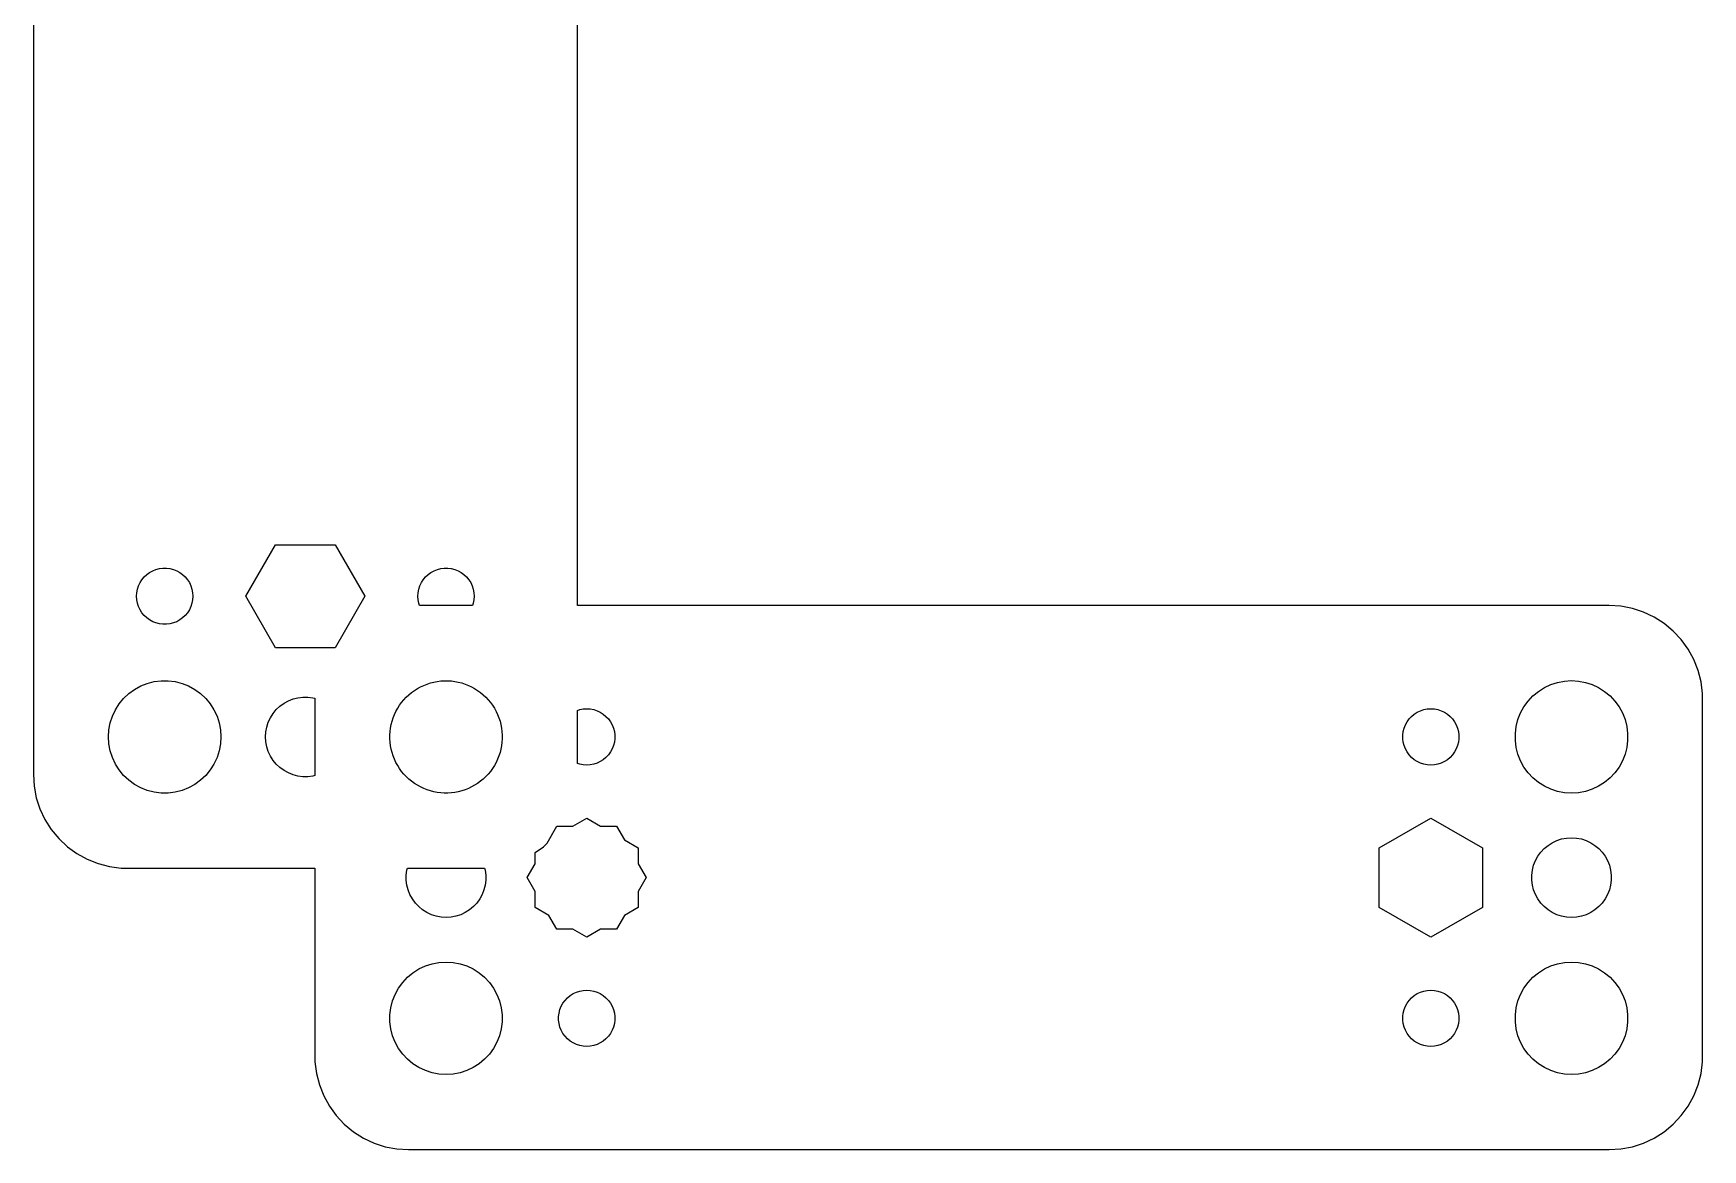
# Model space of a CAD drawing. Header units: metres. Extents: x -14 to 164, y 154 to 342.
# Drawn here: x -14.5 to 74.5, y 153.5 to 213 of the extents above; entities that cross this region are included whole.
import ezdxf

# ---------------------------------------------------------------- set-up
doc = ezdxf.new("R2010")
doc.units = ezdxf.units.M

msp = doc.modelspace()

# ---------------------------------------------------------------- linework, layer by layer
for p, q in [((-14.5, 237.5), (-14.5, 173.5)), ((14.5, 182.5), (14.5, 237.5)), ((-3.17349, 183), (-1.58675, 185.748)), ((-1.58675, 185.748), (1.58675, 185.748)), ((1.58675, 185.748), (3.17349, 183)), ((-8.45613, 184.156), (-8.30373, 184.266)), ((-8.30373, 184.266), (-8.13866, 184.357)), ((-8.13866, 184.357), (-7.96352, 184.427)), ((-7.96352, 184.427), (-7.78107, 184.473)), ((-7.78107, 184.473), (-7.59418, 184.497)), ((-7.59418, 184.497), (-7.40581, 184.497)), ((-7.40581, 184.497), (-7.21892, 184.473)), ((-7.21892, 184.473), (-7.03647, 184.427)), ((-7.03647, 184.427), (-6.86133, 184.357)), ((-6.86133, 184.357), (-6.69626, 184.266)), ((-6.69626, 184.266), (-6.54385, 184.156)), ((6.54385, 184.156), (6.69626, 184.266)), ((6.69626, 184.266), (6.86133, 184.357)), ((6.86133, 184.357), (7.03647, 184.427)), ((7.03647, 184.427), (7.21892, 184.473)), ((7.21892, 184.473), (7.40581, 184.497)), ((7.40581, 184.497), (7.59418, 184.497)), ((7.59418, 184.497), (7.78107, 184.473)), ((7.78107, 184.473), (7.96352, 184.427)), ((7.96352, 184.427), (8.13866, 184.357)), ((8.13866, 184.357), (8.30373, 184.266)), ((8.30373, 184.266), (8.45613, 184.156)), ((-8.98816, 183.188), (-8.95287, 183.373)), ((-8.95287, 183.373), (-8.89465, 183.552)), ((-8.89465, 183.552), (-8.81445, 183.723)), ((-8.81445, 183.723), (-8.71352, 183.882)), ((-8.71352, 183.882), (-8.59344, 184.027)), ((-8.59344, 184.027), (-8.45613, 184.156)), ((-6.54385, 184.156), (-6.40654, 184.027)), ((-6.40654, 184.027), (-6.28647, 183.882)), ((-6.28647, 183.882), (-6.18553, 183.723)), ((-6.18553, 183.723), (-6.10533, 183.552)), ((-6.10533, 183.552), (-6.04712, 183.373)), ((-6.04712, 183.373), (-6.01183, 183.188)), ((6.01183, 183.188), (6.04712, 183.373)), ((6.04712, 183.373), (6.10533, 183.552)), ((6.10533, 183.552), (6.18553, 183.723)), ((6.18553, 183.723), (6.28647, 183.882)), ((6.28647, 183.882), (6.40654, 184.027)), ((6.40654, 184.027), (6.54385, 184.156)), ((8.45613, 184.156), (8.59344, 184.027)), ((8.59344, 184.027), (8.71352, 183.882)), ((8.71352, 183.882), (8.81445, 183.723)), ((8.81445, 183.723), (8.89465, 183.552)), ((8.89465, 183.552), (8.95287, 183.373)), ((8.95287, 183.373), (8.98816, 183.188)), ((-9, 183), (-8.98816, 183.188)), ((-8.98816, 182.812), (-9, 183)), ((-8.95287, 182.627), (-8.98816, 182.812)), ((-8.89465, 182.448), (-8.95287, 182.627)), ((-8.81445, 182.277), (-8.89465, 182.448)), ((-6.10533, 182.448), (-6.18553, 182.277)), ((-6.04712, 182.627), (-6.10533, 182.448)), ((-6.01183, 182.812), (-6.04712, 182.627)), ((-6.01183, 183.188), (-6, 183)), ((-6, 183), (-6.01183, 182.812)), ((-1.58675, 180.252), (-3.17349, 183)), ((3.17349, 183), (1.58675, 180.252)), ((6, 183), (6.01183, 183.188)), ((6.01183, 182.812), (6, 183)), ((6.04712, 182.627), (6.01183, 182.812)), ((6.08838, 182.5), (6.04712, 182.627)), ((8.91161, 182.5), (6.08838, 182.5)), ((8.95287, 182.627), (8.91161, 182.5)), ((8.98816, 182.812), (8.95287, 182.627)), ((8.98816, 183.188), (9, 183)), ((9, 183), (8.98816, 182.812)), ((69.5, 182.5), (14.5, 182.5)), ((70.1267, 182.461), (69.5, 182.5)), ((70.7434, 182.343), (70.1267, 182.461)), ((-8.71352, 182.118), (-8.81445, 182.277)), ((-8.59344, 181.973), (-8.71352, 182.118)), ((-8.45613, 181.844), (-8.59344, 181.973)), ((-8.30373, 181.734), (-8.45613, 181.844)), ((-8.13866, 181.643), (-8.30373, 181.734)), ((-7.96352, 181.573), (-8.13866, 181.643)), ((-7.78107, 181.527), (-7.96352, 181.573)), ((-7.03647, 181.573), (-7.21892, 181.527)), ((-6.86133, 181.643), (-7.03647, 181.573)), ((-6.69626, 181.734), (-6.86133, 181.643)), ((-6.54385, 181.844), (-6.69626, 181.734)), ((-6.40654, 181.973), (-6.54385, 181.844)), ((-6.28647, 182.118), (-6.40654, 181.973)), ((-6.18553, 182.277), (-6.28647, 182.118)), ((71.3406, 182.149), (70.7434, 182.343)), ((71.9088, 181.882), (71.3406, 182.149)), ((72.4389, 181.545), (71.9088, 181.882)), ((72.9227, 181.145), (72.4389, 181.545)), ((-7.59418, 181.503), (-7.78107, 181.527)), ((-7.40581, 181.503), (-7.59418, 181.503)), ((-7.21892, 181.527), (-7.40581, 181.503)), ((73.3526, 180.687), (72.9227, 181.145)), ((73.7216, 180.179), (73.3526, 180.687)), ((1.58675, 180.252), (-1.58675, 180.252)), ((74.0241, 179.629), (73.7216, 180.179)), ((74.2553, 179.045), (74.0241, 179.629)), ((74.4114, 178.437), (74.2553, 179.045)), ((-9.41226, 177.812), (-9.10747, 178.033)), ((-9.10747, 178.033), (-8.77733, 178.214)), ((-8.77733, 178.214), (-8.42705, 178.353)), ((-8.42705, 178.353), (-8.06213, 178.447)), ((-8.06213, 178.447), (-7.68837, 178.494)), ((-7.68837, 178.494), (-7.31161, 178.494)), ((-7.31161, 178.494), (-6.93785, 178.447)), ((-6.93785, 178.447), (-6.57294, 178.353)), ((-6.57294, 178.353), (-6.22266, 178.214)), ((-6.22266, 178.214), (-5.89252, 178.033)), ((-5.89252, 178.033), (-5.58772, 177.812)), ((5.81622, 177.978), (5.97514, 178.078)), ((5.97514, 178.078), (6.14003, 178.169)), ((6.14003, 178.169), (6.31033, 178.249)), ((6.31033, 178.249), (6.48526, 178.318)), ((6.48526, 178.318), (6.66428, 178.377)), ((6.66428, 178.377), (6.84651, 178.423)), ((6.84651, 178.423), (7.0314, 178.459)), ((7.0314, 178.459), (7.21806, 178.482)), ((7.21806, 178.482), (7.40591, 178.494)), ((7.40591, 178.494), (7.59407, 178.494)), ((7.59407, 178.494), (7.78192, 178.482)), ((7.78192, 178.482), (7.96858, 178.459)), ((7.96858, 178.459), (8.15346, 178.423)), ((8.15346, 178.423), (8.33571, 178.377)), ((8.33571, 178.377), (8.51472, 178.318)), ((8.51472, 178.318), (8.68967, 178.249)), ((8.68967, 178.249), (8.85995, 178.169)), ((8.85995, 178.169), (9.02486, 178.078)), ((9.02486, 178.078), (9.18375, 177.978)), ((65.7366, 177.927), (66.0547, 178.129)), ((66.0547, 178.129), (66.3956, 178.289)), ((66.3956, 178.289), (66.7539, 178.406)), ((66.7539, 178.406), (67.124, 178.476)), ((67.124, 178.476), (67.5, 178.5)), ((67.5, 178.5), (67.876, 178.476)), ((67.876, 178.476), (68.2461, 178.406)), ((68.2461, 178.406), (68.6044, 178.289)), ((68.6044, 178.289), (68.9453, 178.129)), ((68.9453, 178.129), (69.2634, 177.927)), ((74.4901, 177.814), (74.4114, 178.437)), ((-10.1289, 176.945), (-9.92705, 177.263)), ((-9.92705, 177.263), (-9.6869, 177.554)), ((-9.6869, 177.554), (-9.41226, 177.812)), ((-5.58772, 177.812), (-5.31308, 177.554)), ((-5.31308, 177.554), (-5.07294, 177.263)), ((-5.07294, 177.263), (-4.87108, 176.945)), ((-1.54906, 176.955), (-1.35452, 177.137)), ((-1.35452, 177.137), (-1.13863, 177.294)), ((-1.13863, 177.294), (-0.90477, 177.423)), ((-0.90477, 177.423), (-0.65665, 177.521)), ((-0.65665, 177.521), (-0.39818, 177.587)), ((-0.39818, 177.587), (-0.13342, 177.621)), ((-0.13342, 177.621), (0.13342, 177.621)), ((0.13342, 177.621), (0.39818, 177.587)), ((0.39818, 177.587), (0.50986, 177.559)), ((0.50986, 177.559), (0.50986, 173.441)), ((4.9216, 177.025), (5.02242, 177.184)), ((5.02242, 177.184), (5.13304, 177.336)), ((5.13304, 177.336), (5.25298, 177.481)), ((5.25298, 177.481), (5.38182, 177.618)), ((5.38182, 177.618), (5.51898, 177.747)), ((5.51898, 177.747), (5.66402, 177.867)), ((5.66402, 177.867), (5.81622, 177.978)), ((9.18375, 177.978), (9.33598, 177.867)), ((9.33598, 177.867), (9.48099, 177.747)), ((9.48099, 177.747), (9.61818, 177.618)), ((9.61818, 177.618), (9.74699, 177.481)), ((9.74699, 177.481), (9.86696, 177.336)), ((9.86696, 177.336), (9.97755, 177.184)), ((9.97755, 177.184), (10.0784, 177.025)), ((64.7855, 176.777), (64.967, 177.107)), ((64.967, 177.107), (65.1885, 177.412)), ((65.1885, 177.412), (65.4464, 177.687)), ((65.4464, 177.687), (65.7366, 177.927)), ((69.2634, 177.927), (69.5536, 177.687)), ((69.5536, 177.687), (69.8115, 177.412)), ((69.8115, 177.412), (70.033, 177.107)), ((70.033, 177.107), (70.2145, 176.777)), ((74.4901, 158.186), (74.4901, 177.814)), ((-10.4763, 175.876), (-10.4057, 176.246)), ((-10.4057, 176.246), (-10.2893, 176.604)), ((-10.2893, 176.604), (-10.1289, 176.945)), ((-4.87108, 176.945), (-4.71066, 176.604)), ((-4.71066, 176.604), (-4.59424, 176.246)), ((-4.59424, 176.246), (-4.52365, 175.876)), ((-2.05823, 176.028), (-1.97577, 176.282)), ((-1.97577, 176.282), (-1.86214, 176.524)), ((-1.86214, 176.524), (-1.71915, 176.749)), ((-1.71915, 176.749), (-1.54906, 176.955)), ((4.57657, 176.153), (4.62338, 176.336)), ((4.62338, 176.336), (4.68152, 176.515)), ((4.68152, 176.515), (4.75081, 176.69)), ((4.75081, 176.69), (4.83092, 176.86)), ((4.83092, 176.86), (4.9216, 177.025)), ((10.0784, 177.025), (10.1691, 176.86)), ((10.1691, 176.86), (10.2492, 176.69)), ((10.2492, 176.69), (10.3185, 176.515)), ((10.3185, 176.515), (10.3766, 176.336)), ((10.3766, 176.336), (10.4234, 176.153)), ((14.5, 176.912), (14.627, 176.953)), ((14.5, 174.088), (14.5, 176.912)), ((14.627, 176.953), (14.812, 176.988)), ((14.812, 176.988), (15, 177)), ((15, 177), (15.188, 176.988)), ((15.188, 176.988), (15.373, 176.953)), ((15.373, 176.953), (15.5522, 176.895)), ((15.5522, 176.895), (15.7226, 176.814)), ((15.7226, 176.814), (15.8817, 176.714)), ((15.8817, 176.714), (16.0268, 176.593)), ((16.0268, 176.593), (16.1558, 176.456)), ((16.1558, 176.456), (16.2665, 176.304)), ((16.2665, 176.304), (16.3572, 176.139)), ((58.6428, 176.139), (58.7335, 176.304)), ((58.7335, 176.304), (58.8442, 176.456)), ((58.8442, 176.456), (58.9732, 176.593)), ((58.9732, 176.593), (59.1183, 176.714)), ((59.1183, 176.714), (59.2774, 176.814)), ((59.2774, 176.814), (59.4478, 176.895)), ((59.4478, 176.895), (59.627, 176.953)), ((59.627, 176.953), (59.812, 176.988)), ((59.812, 176.988), (60, 177)), ((60, 177), (60.188, 176.988)), ((60.188, 176.988), (60.373, 176.953)), ((60.373, 176.953), (60.5522, 176.895)), ((60.5522, 176.895), (60.7226, 176.814)), ((60.7226, 176.814), (60.8817, 176.714)), ((60.8817, 176.714), (61.0268, 176.593)), ((61.0268, 176.593), (61.1558, 176.456)), ((61.1558, 176.456), (61.2665, 176.304)), ((61.2665, 176.304), (61.3572, 176.139)), ((64.5531, 176.062), (64.6468, 176.427)), ((64.6468, 176.427), (64.7855, 176.777)), ((70.2145, 176.777), (70.3532, 176.427)), ((70.3532, 176.427), (70.4469, 176.062)), ((-10.5, 175.5), (-10.4763, 175.876)), ((-10.4763, 175.124), (-10.5, 175.5)), ((-4.52365, 175.876), (-4.5, 175.5)), ((-4.5, 175.5), (-4.52365, 175.124)), ((-2.125, 175.5), (-2.10823, 175.766)), ((-2.10823, 175.234), (-2.125, 175.5)), ((-2.10823, 175.766), (-2.05823, 176.028)), ((4.50592, 175.594), (4.51773, 175.782)), ((4.50592, 175.406), (4.50592, 175.594)), ((4.51773, 175.218), (4.50592, 175.406)), ((4.51773, 175.782), (4.54132, 175.969)), ((4.54132, 175.969), (4.57657, 176.153)), ((10.4234, 176.153), (10.4587, 175.969)), ((10.4587, 175.969), (10.4823, 175.782)), ((10.4823, 175.782), (10.4941, 175.594)), ((10.4941, 175.406), (10.4823, 175.218)), ((10.4941, 175.594), (10.4941, 175.406)), ((16.3572, 176.139), (16.4266, 175.964)), ((16.4266, 175.964), (16.4734, 175.781)), ((16.4734, 175.781), (16.497, 175.594)), ((16.497, 175.406), (16.4734, 175.219)), ((16.497, 175.594), (16.497, 175.406)), ((58.503, 175.594), (58.5266, 175.781)), ((58.503, 175.406), (58.503, 175.594)), ((58.5266, 175.219), (58.503, 175.406)), ((58.5266, 175.781), (58.5734, 175.964)), ((58.5734, 175.964), (58.6428, 176.139)), ((61.3572, 176.139), (61.4266, 175.964)), ((61.4266, 175.964), (61.4734, 175.781)), ((61.4734, 175.781), (61.497, 175.594)), ((61.497, 175.406), (61.4734, 175.219)), ((61.497, 175.594), (61.497, 175.406)), ((64.5059, 175.688), (64.5531, 176.062)), ((64.5059, 175.312), (64.5059, 175.688)), ((64.5531, 174.938), (64.5059, 175.312)), ((70.4469, 176.062), (70.4941, 175.688)), ((70.4941, 175.312), (70.4469, 174.938)), ((70.4941, 175.688), (70.4941, 175.312)), ((-10.4057, 174.754), (-10.4763, 175.124)), ((-10.2893, 174.396), (-10.4057, 174.754)), ((-4.59424, 174.754), (-4.71066, 174.396)), ((-4.52365, 175.124), (-4.59424, 174.754)), ((-2.05823, 174.972), (-2.10823, 175.234)), ((-1.97577, 174.718), (-2.05823, 174.972)), ((-1.86214, 174.476), (-1.97577, 174.718)), ((-1.71915, 174.251), (-1.86214, 174.476)), ((4.54132, 175.031), (4.51773, 175.218)), ((4.57657, 174.847), (4.54132, 175.031)), ((4.62338, 174.664), (4.57657, 174.847)), ((4.68153, 174.485), (4.62338, 174.664)), ((4.75081, 174.31), (4.68153, 174.485)), ((10.3185, 174.485), (10.2492, 174.31)), ((10.3766, 174.664), (10.3185, 174.485)), ((10.4234, 174.847), (10.3766, 174.664)), ((10.4587, 175.031), (10.4234, 174.847)), ((10.4823, 175.218), (10.4587, 175.031)), ((16.1558, 174.544), (16.0268, 174.407)), ((16.2665, 174.696), (16.1558, 174.544)), ((16.3572, 174.861), (16.2665, 174.696)), ((16.4266, 175.036), (16.3572, 174.861)), ((16.4734, 175.219), (16.4266, 175.036)), ((58.5734, 175.036), (58.5266, 175.219)), ((58.6428, 174.861), (58.5734, 175.036)), ((58.7335, 174.696), (58.6428, 174.861)), ((58.8442, 174.544), (58.7335, 174.696)), ((58.9732, 174.407), (58.8442, 174.544)), ((61.1558, 174.544), (61.0268, 174.407)), ((61.2665, 174.696), (61.1558, 174.544)), ((61.3572, 174.861), (61.2665, 174.696)), ((61.4266, 175.036), (61.3572, 174.861)), ((61.4734, 175.219), (61.4266, 175.036)), ((64.6468, 174.573), (64.5531, 174.938)), ((64.7855, 174.223), (64.6468, 174.573)), ((70.3532, 174.573), (70.2145, 174.223)), ((70.4469, 174.938), (70.3532, 174.573)), ((-10.1289, 174.055), (-10.2893, 174.396)), ((-9.92705, 173.737), (-10.1289, 174.055)), ((-9.6869, 173.446), (-9.92705, 173.737)), ((-5.07294, 173.737), (-5.31308, 173.446)), ((-4.87108, 174.055), (-5.07294, 173.737)), ((-4.71066, 174.396), (-4.87108, 174.055)), ((-1.54906, 174.045), (-1.71915, 174.251)), ((-1.35452, 173.863), (-1.54906, 174.045)), ((-1.13863, 173.706), (-1.35452, 173.863)), ((-0.90477, 173.577), (-1.13863, 173.706)), ((-0.65665, 173.479), (-0.90477, 173.577)), ((4.83092, 174.14), (4.75081, 174.31)), ((4.9216, 173.975), (4.83092, 174.14)), ((5.02242, 173.816), (4.9216, 173.975)), ((5.13304, 173.664), (5.02242, 173.816)), ((5.25299, 173.519), (5.13304, 173.664)), ((9.86696, 173.664), (9.74698, 173.519)), ((9.97755, 173.816), (9.86696, 173.664)), ((10.0784, 173.975), (9.97755, 173.816)), ((10.1691, 174.14), (10.0784, 173.975)), ((10.2492, 174.31), (10.1691, 174.14)), ((14.627, 174.047), (14.5, 174.088)), ((14.812, 174.012), (14.627, 174.047)), ((15, 174), (14.812, 174.012)), ((15.188, 174.012), (15, 174)), ((15.373, 174.047), (15.188, 174.012)), ((15.5522, 174.105), (15.373, 174.047)), ((15.7226, 174.186), (15.5522, 174.105)), ((15.8817, 174.286), (15.7226, 174.186)), ((16.0268, 174.407), (15.8817, 174.286)), ((59.1183, 174.286), (58.9732, 174.407)), ((59.2774, 174.186), (59.1183, 174.286)), ((59.4478, 174.105), (59.2774, 174.186)), ((59.627, 174.047), (59.4478, 174.105)), ((59.812, 174.012), (59.627, 174.047)), ((60, 174), (59.812, 174.012)), ((60.188, 174.012), (60, 174)), ((60.373, 174.047), (60.188, 174.012)), ((60.5522, 174.105), (60.373, 174.047)), ((60.7226, 174.186), (60.5522, 174.105)), ((60.8817, 174.286), (60.7226, 174.186)), ((61.0268, 174.407), (60.8817, 174.286)), ((64.967, 173.893), (64.7855, 174.223)), ((65.1885, 173.588), (64.967, 173.893)), ((65.4464, 173.313), (65.1885, 173.588)), ((69.8115, 173.588), (69.5536, 173.313)), ((70.033, 173.893), (69.8115, 173.588)), ((70.2145, 174.223), (70.033, 173.893)), ((-14.5, 173.5), (-14.4606, 172.873)), ((-14.4606, 172.873), (-14.3429, 172.257)), ((-9.41226, 173.188), (-9.6869, 173.446)), ((-9.10747, 172.967), (-9.41226, 173.188)), ((-8.77733, 172.786), (-9.10747, 172.967)), ((-8.42705, 172.647), (-8.77733, 172.786)), ((-8.06213, 172.553), (-8.42705, 172.647)), ((-6.57294, 172.647), (-6.93785, 172.553)), ((-6.22266, 172.786), (-6.57294, 172.647)), ((-5.89252, 172.967), (-6.22266, 172.786)), ((-5.58772, 173.188), (-5.89252, 172.967)), ((-5.31308, 173.446), (-5.58772, 173.188)), ((-0.39818, 173.413), (-0.65665, 173.479)), ((-0.13342, 173.379), (-0.39818, 173.413)), ((0.13342, 173.379), (-0.13342, 173.379)), ((0.39818, 173.413), (0.13342, 173.379)), ((0.50986, 173.441), (0.39818, 173.413)), ((5.38181, 173.382), (5.25299, 173.519)), ((5.519, 173.253), (5.38181, 173.382)), ((5.66399, 173.133), (5.519, 173.253)), ((5.81624, 173.022), (5.66399, 173.133)), ((5.97511, 172.922), (5.81624, 173.022)), ((6.14005, 172.831), (5.97511, 172.922)), ((6.3103, 172.751), (6.14005, 172.831)), ((6.48529, 172.682), (6.3103, 172.751)), ((6.66425, 172.623), (6.48529, 172.682)), ((8.51469, 172.682), (8.33574, 172.623)), ((8.68968, 172.751), (8.51469, 172.682)), ((8.85992, 172.831), (8.68968, 172.751)), ((9.02489, 172.922), (8.85992, 172.831)), ((9.18373, 173.022), (9.02489, 172.922)), ((9.33601, 173.133), (9.18373, 173.022)), ((9.48097, 173.253), (9.33601, 173.133)), ((9.61819, 173.382), (9.48097, 173.253)), ((9.74698, 173.519), (9.61819, 173.382)), ((65.7366, 173.073), (65.4464, 173.313)), ((66.0547, 172.871), (65.7366, 173.073)), ((66.3956, 172.711), (66.0547, 172.871)), ((66.7539, 172.594), (66.3956, 172.711)), ((68.6044, 172.711), (68.2461, 172.594)), ((68.9453, 172.871), (68.6044, 172.711)), ((69.2634, 173.073), (68.9453, 172.871)), ((69.5536, 173.313), (69.2634, 173.073)), ((-14.3429, 172.257), (-14.1489, 171.659)), ((-7.68837, 172.506), (-8.06213, 172.553)), ((-7.31161, 172.506), (-7.68837, 172.506)), ((-6.93785, 172.553), (-7.31161, 172.506)), ((6.84654, 172.577), (6.66425, 172.623)), ((7.03137, 172.541), (6.84654, 172.577)), ((7.21809, 172.518), (7.03137, 172.541)), ((7.40588, 172.506), (7.21809, 172.518)), ((7.5941, 172.506), (7.40588, 172.506)), ((7.78189, 172.518), (7.5941, 172.506)), ((7.96861, 172.541), (7.78189, 172.518)), ((8.15344, 172.577), (7.96861, 172.541)), ((8.33574, 172.623), (8.15344, 172.577)), ((67.124, 172.524), (66.7539, 172.594)), ((67.5, 172.5), (67.124, 172.524)), ((67.876, 172.524), (67.5, 172.5)), ((68.2461, 172.594), (67.876, 172.524)), ((-14.1489, 171.659), (-13.8815, 171.091)), ((-13.8815, 171.091), (-13.5451, 170.561)), ((14.2636, 170.748), (15, 171.173)), ((15, 171.173), (15.7364, 170.748)), ((57.2517, 169.587), (60, 171.173)), ((60, 171.173), (62.7483, 169.587)), ((-13.5451, 170.561), (-13.1448, 170.077)), ((-13.1448, 170.077), (-12.6871, 169.647)), ((12.8849, 169.833), (13.4133, 170.748)), ((13.4133, 170.748), (14.2636, 170.748)), ((15.7364, 170.748), (16.5867, 170.748)), ((16.5867, 170.748), (17.0119, 170.012)), ((17.0119, 170.012), (17.7483, 169.587)), ((66.4763, 169.862), (66.7177, 169.976)), ((66.7177, 169.976), (66.9715, 170.058)), ((66.9715, 170.058), (67.2337, 170.108)), ((67.2337, 170.108), (67.5, 170.125)), ((67.5, 170.125), (67.7663, 170.108)), ((67.7663, 170.108), (68.0285, 170.058)), ((68.0285, 170.058), (68.2823, 169.976)), ((68.2823, 169.976), (68.5237, 169.862)), ((-12.6871, 169.647), (-12.1791, 169.278)), ((-12.1791, 169.278), (-11.6289, 168.976)), ((12.2517, 169.331), (12.6871, 169.647)), ((12.2517, 168.736), (12.2517, 169.331)), ((12.6871, 169.647), (12.8849, 169.833)), ((17.7483, 169.587), (17.7483, 168.736)), ((57.2517, 166.413), (57.2517, 169.587)), ((62.7483, 169.587), (62.7483, 166.413)), ((65.5772, 168.905), (65.7058, 169.139)), ((65.7058, 169.139), (65.8627, 169.355)), ((65.8627, 169.355), (66.0453, 169.549)), ((66.0453, 169.549), (66.2509, 169.719)), ((66.2509, 169.719), (66.4763, 169.862)), ((68.5237, 169.862), (68.749, 169.719)), ((68.749, 169.719), (68.9547, 169.549)), ((68.9547, 169.549), (69.1373, 169.355)), ((69.1373, 169.355), (69.2942, 169.139)), ((69.2942, 169.139), (69.4228, 168.905)), ((-11.6289, 168.976), (-11.0451, 168.745)), ((-11.0451, 168.745), (-10.4369, 168.589)), ((-10.4369, 168.589), (-9.81395, 168.51)), ((-9.81395, 168.51), (0.50986, 168.51)), ((0.50986, 168.51), (0.50986, 158.186)), ((5.37918, 168.133), (5.41263, 168.398)), ((5.41263, 168.398), (5.44131, 168.51)), ((5.44131, 168.51), (9.55869, 168.51)), ((9.55869, 168.51), (9.58736, 168.398)), ((9.58736, 168.398), (9.6208, 168.133)), ((11.8265, 168), (12.2517, 168.736)), ((17.7483, 168.736), (18.1735, 168)), ((65.3792, 168.133), (65.4126, 168.398)), ((65.4126, 168.398), (65.479, 168.657)), ((65.479, 168.657), (65.5772, 168.905)), ((69.4228, 168.905), (69.521, 168.657)), ((69.521, 168.657), (69.5874, 168.398)), ((69.5874, 168.398), (69.6208, 168.133)), ((5.37918, 167.867), (5.37918, 168.133)), ((5.41263, 167.602), (5.37918, 167.867)), ((5.479, 167.343), (5.41263, 167.602)), ((5.57724, 167.095), (5.479, 167.343)), ((9.52098, 167.343), (9.42274, 167.095)), ((9.58736, 167.602), (9.52098, 167.343)), ((9.6208, 167.867), (9.58736, 167.602)), ((9.6208, 168.133), (9.6208, 167.867)), ((12.2517, 167.264), (11.8265, 168)), ((18.1735, 168), (17.7483, 167.264)), ((65.3792, 167.867), (65.3792, 168.133)), ((65.4126, 167.602), (65.3792, 167.867)), ((65.479, 167.343), (65.4126, 167.602)), ((65.5772, 167.095), (65.479, 167.343)), ((69.521, 167.343), (69.4228, 167.095)), ((69.5874, 167.602), (69.521, 167.343)), ((69.6208, 167.867), (69.5874, 167.602)), ((69.6208, 168.133), (69.6208, 167.867)), ((5.7058, 166.861), (5.57724, 167.095)), ((5.86266, 166.645), (5.7058, 166.861)), ((6.04533, 166.451), (5.86266, 166.645)), ((6.25095, 166.281), (6.04533, 166.451)), ((8.95465, 166.451), (8.74904, 166.281)), ((9.13733, 166.645), (8.95465, 166.451)), ((9.29419, 166.861), (9.13733, 166.645)), ((9.42274, 167.095), (9.29419, 166.861)), ((12.2517, 166.413), (12.2517, 167.264)), ((12.9881, 165.988), (12.2517, 166.413)), ((17.7483, 166.413), (17.0119, 165.988)), ((17.7483, 167.264), (17.7483, 166.413)), ((60, 164.827), (57.2517, 166.413)), ((62.7483, 166.413), (60, 164.827)), ((65.7058, 166.861), (65.5772, 167.095)), ((65.8627, 166.645), (65.7058, 166.861)), ((66.0453, 166.451), (65.8627, 166.645)), ((66.2509, 166.281), (66.0453, 166.451)), ((68.9547, 166.451), (68.749, 166.281)), ((69.1373, 166.645), (68.9547, 166.451)), ((69.2942, 166.861), (69.1373, 166.645)), ((69.4228, 167.095), (69.2942, 166.861)), ((6.47627, 166.138), (6.25095, 166.281)), ((6.71773, 166.024), (6.47627, 166.138)), ((6.97153, 165.942), (6.71773, 166.024)), ((7.23366, 165.892), (6.97153, 165.942)), ((7.5, 165.875), (7.23366, 165.892)), ((7.76633, 165.892), (7.5, 165.875)), ((8.02846, 165.942), (7.76633, 165.892)), ((8.28226, 166.024), (8.02846, 165.942)), ((8.52371, 166.138), (8.28226, 166.024)), ((8.74904, 166.281), (8.52371, 166.138)), ((13.4133, 165.252), (12.9881, 165.988)), ((17.0119, 165.988), (16.5867, 165.252)), ((66.4763, 166.138), (66.2509, 166.281)), ((66.7177, 166.024), (66.4763, 166.138)), ((66.9715, 165.942), (66.7177, 166.024)), ((67.2337, 165.892), (66.9715, 165.942)), ((67.5, 165.875), (67.2337, 165.892)), ((67.7663, 165.892), (67.5, 165.875)), ((68.0285, 165.942), (67.7663, 165.892)), ((68.2823, 166.024), (68.0285, 165.942)), ((68.5237, 166.138), (68.2823, 166.024)), ((68.749, 166.281), (68.5237, 166.138)), ((14.2636, 165.252), (13.4133, 165.252)), ((15, 164.827), (14.2636, 165.252)), ((15.7364, 165.252), (15, 164.827)), ((16.5867, 165.252), (15.7364, 165.252)), ((5.44635, 162.687), (5.73663, 162.927)), ((5.73663, 162.927), (6.05473, 163.129)), ((6.05473, 163.129), (6.39561, 163.289)), ((6.39561, 163.289), (6.75392, 163.406)), ((6.75392, 163.406), (7.12399, 163.476)), ((7.12399, 163.476), (7.5, 163.5)), ((7.5, 163.5), (7.87599, 163.476)), ((7.87599, 163.476), (8.24606, 163.406)), ((8.24606, 163.406), (8.60437, 163.289)), ((8.60437, 163.289), (8.94525, 163.129)), ((8.94525, 163.129), (9.26335, 162.927)), ((9.26335, 162.927), (9.55363, 162.687)), ((65.4464, 162.687), (65.7366, 162.927)), ((65.7366, 162.927), (66.0547, 163.129)), ((66.0547, 163.129), (66.3956, 163.289)), ((66.3956, 163.289), (66.7539, 163.406)), ((66.7539, 163.406), (67.124, 163.476)), ((67.124, 163.476), (67.5, 163.5)), ((67.5, 163.5), (67.876, 163.476)), ((67.876, 163.476), (68.2461, 163.406)), ((68.2461, 163.406), (68.6044, 163.289)), ((68.6044, 163.289), (68.9453, 163.129)), ((68.9453, 163.129), (69.2634, 162.927)), ((69.2634, 162.927), (69.5536, 162.687)), ((4.78551, 161.777), (4.96701, 162.107)), ((4.96701, 162.107), (5.18845, 162.412)), ((5.18845, 162.412), (5.44635, 162.687)), ((9.55363, 162.687), (9.81154, 162.412)), ((9.81154, 162.412), (10.033, 162.107)), ((10.033, 162.107), (10.2145, 161.777)), ((14.627, 161.953), (14.812, 161.988)), ((14.812, 161.988), (15, 162)), ((15, 162), (15.188, 161.988)), ((15.188, 161.988), (15.373, 161.953)), ((59.627, 161.953), (59.812, 161.988)), ((59.812, 161.988), (60, 162)), ((60, 162), (60.188, 161.988)), ((60.188, 161.988), (60.373, 161.953)), ((64.7855, 161.777), (64.967, 162.107)), ((64.967, 162.107), (65.1885, 162.412)), ((65.1885, 162.412), (65.4464, 162.687)), ((69.5536, 162.687), (69.8115, 162.412)), ((69.8115, 162.412), (70.033, 162.107)), ((70.033, 162.107), (70.2145, 161.777)), ((4.55313, 161.062), (4.64682, 161.427)), ((4.64682, 161.427), (4.78551, 161.777)), ((10.2145, 161.777), (10.3532, 161.427)), ((10.3532, 161.427), (10.4469, 161.062)), ((13.5734, 160.964), (13.6427, 161.139)), ((13.6427, 161.139), (13.7335, 161.304)), ((13.7335, 161.304), (13.8442, 161.456)), ((13.8442, 161.456), (13.9732, 161.593)), ((13.9732, 161.593), (14.1183, 161.714)), ((14.1183, 161.714), (14.2774, 161.814)), ((14.2774, 161.814), (14.4478, 161.895)), ((14.4478, 161.895), (14.627, 161.953)), ((15.373, 161.953), (15.5522, 161.895)), ((15.5522, 161.895), (15.7226, 161.814)), ((15.7226, 161.814), (15.8817, 161.714)), ((15.8817, 161.714), (16.0268, 161.593)), ((16.0268, 161.593), (16.1558, 161.456)), ((16.1558, 161.456), (16.2665, 161.304)), ((16.2665, 161.304), (16.3572, 161.139)), ((16.3572, 161.139), (16.4266, 160.964)), ((58.5734, 160.964), (58.6428, 161.139)), ((58.6428, 161.139), (58.7335, 161.304)), ((58.7335, 161.304), (58.8442, 161.456)), ((58.8442, 161.456), (58.9732, 161.593)), ((58.9732, 161.593), (59.1183, 161.714)), ((59.1183, 161.714), (59.2774, 161.814)), ((59.2774, 161.814), (59.4478, 161.895)), ((59.4478, 161.895), (59.627, 161.953)), ((60.373, 161.953), (60.5522, 161.895)), ((60.5522, 161.895), (60.7226, 161.814)), ((60.7226, 161.814), (60.8817, 161.714)), ((60.8817, 161.714), (61.0268, 161.593)), ((61.0268, 161.593), (61.1558, 161.456)), ((61.1558, 161.456), (61.2665, 161.304)), ((61.2665, 161.304), (61.3572, 161.139)), ((61.3572, 161.139), (61.4266, 160.964)), ((64.5531, 161.062), (64.6468, 161.427)), ((64.6468, 161.427), (64.7855, 161.777)), ((70.2145, 161.777), (70.3532, 161.427)), ((70.3532, 161.427), (70.4469, 161.062)), ((4.50592, 160.688), (4.55313, 161.062)), ((4.50592, 160.312), (4.50592, 160.688)), ((4.55313, 159.938), (4.50592, 160.312)), ((10.4469, 161.062), (10.4941, 160.688)), ((10.4941, 160.312), (10.4469, 159.938)), ((10.4941, 160.688), (10.4941, 160.312)), ((13.503, 160.594), (13.5266, 160.781)), ((13.503, 160.406), (13.503, 160.594)), ((13.5266, 160.219), (13.503, 160.406)), ((13.5266, 160.781), (13.5734, 160.964)), ((13.5734, 160.036), (13.5266, 160.219)), ((16.4266, 160.964), (16.4734, 160.781)), ((16.4734, 160.219), (16.4266, 160.036)), ((16.4734, 160.781), (16.497, 160.594)), ((16.497, 160.406), (16.4734, 160.219)), ((16.497, 160.594), (16.497, 160.406)), ((58.503, 160.594), (58.5266, 160.781)), ((58.503, 160.406), (58.503, 160.594)), ((58.5266, 160.219), (58.503, 160.406)), ((58.5266, 160.781), (58.5734, 160.964)), ((58.5734, 160.036), (58.5266, 160.219)), ((61.4266, 160.964), (61.4734, 160.781)), ((61.4734, 160.219), (61.4266, 160.036)), ((61.4734, 160.781), (61.497, 160.594)), ((61.497, 160.406), (61.4734, 160.219)), ((61.497, 160.594), (61.497, 160.406)), ((64.5059, 160.688), (64.5531, 161.062)), ((64.5059, 160.312), (64.5059, 160.688)), ((64.5531, 159.938), (64.5059, 160.312)), ((70.4469, 161.062), (70.4941, 160.688)), ((70.4941, 160.312), (70.4469, 159.938)), ((70.4941, 160.688), (70.4941, 160.312)), ((4.64682, 159.573), (4.55313, 159.938)), ((4.78551, 159.223), (4.64682, 159.573)), ((10.3532, 159.573), (10.2145, 159.223)), ((10.4469, 159.938), (10.3532, 159.573)), ((13.6427, 159.861), (13.5734, 160.036)), ((13.7335, 159.696), (13.6427, 159.861)), ((13.8442, 159.544), (13.7335, 159.696)), ((13.9732, 159.407), (13.8442, 159.544)), ((14.1183, 159.286), (13.9732, 159.407)), ((16.0268, 159.407), (15.8817, 159.286)), ((16.1558, 159.544), (16.0268, 159.407)), ((16.2665, 159.696), (16.1558, 159.544)), ((16.3572, 159.861), (16.2665, 159.696)), ((16.4266, 160.036), (16.3572, 159.861)), ((58.6428, 159.861), (58.5734, 160.036)), ((58.7335, 159.696), (58.6428, 159.861)), ((58.8442, 159.544), (58.7335, 159.696)), ((58.9732, 159.407), (58.8442, 159.544)), ((59.1183, 159.286), (58.9732, 159.407)), ((61.0268, 159.407), (60.8817, 159.286)), ((61.1558, 159.544), (61.0268, 159.407)), ((61.2665, 159.696), (61.1558, 159.544)), ((61.3572, 159.861), (61.2665, 159.696)), ((61.4266, 160.036), (61.3572, 159.861)), ((64.6468, 159.573), (64.5531, 159.938)), ((64.7855, 159.223), (64.6468, 159.573)), ((70.3532, 159.573), (70.2145, 159.223)), ((70.4469, 159.938), (70.3532, 159.573)), ((4.96701, 158.893), (4.78551, 159.223)), ((5.18845, 158.588), (4.96701, 158.893)), ((5.44635, 158.313), (5.18845, 158.588)), ((9.81154, 158.588), (9.55363, 158.313)), ((10.033, 158.893), (9.81154, 158.588)), ((10.2145, 159.223), (10.033, 158.893)), ((14.2774, 159.186), (14.1183, 159.286)), ((14.4478, 159.105), (14.2774, 159.186)), ((14.627, 159.047), (14.4478, 159.105)), ((14.812, 159.012), (14.627, 159.047)), ((15, 159), (14.812, 159.012)), ((15.188, 159.012), (15, 159)), ((15.373, 159.047), (15.188, 159.012)), ((15.5522, 159.105), (15.373, 159.047)), ((15.7226, 159.186), (15.5522, 159.105)), ((15.8817, 159.286), (15.7226, 159.186)), ((59.2774, 159.186), (59.1183, 159.286)), ((59.4478, 159.105), (59.2774, 159.186)), ((59.627, 159.047), (59.4478, 159.105)), ((59.812, 159.012), (59.627, 159.047)), ((60, 159), (59.812, 159.012)), ((60.188, 159.012), (60, 159)), ((60.373, 159.047), (60.188, 159.012)), ((60.5522, 159.105), (60.373, 159.047)), ((60.7226, 159.186), (60.5522, 159.105)), ((60.8817, 159.286), (60.7226, 159.186)), ((64.967, 158.893), (64.7855, 159.223)), ((65.1885, 158.588), (64.967, 158.893)), ((65.4464, 158.313), (65.1885, 158.588)), ((69.8115, 158.588), (69.5536, 158.313)), ((70.033, 158.893), (69.8115, 158.588)), ((70.2145, 159.223), (70.033, 158.893)), ((0.50986, 158.186), (0.58856, 157.563)), ((0.58856, 157.563), (0.7447, 156.955)), ((5.73663, 158.073), (5.44635, 158.313)), ((6.05473, 157.871), (5.73663, 158.073)), ((6.39561, 157.711), (6.05473, 157.871)), ((6.75392, 157.594), (6.39561, 157.711)), ((7.12399, 157.524), (6.75392, 157.594)), ((7.5, 157.5), (7.12399, 157.524)), ((7.87599, 157.524), (7.5, 157.5)), ((8.24606, 157.594), (7.87599, 157.524)), ((8.60437, 157.711), (8.24606, 157.594)), ((8.94525, 157.871), (8.60437, 157.711)), ((9.26335, 158.073), (8.94525, 157.871)), ((9.55363, 158.313), (9.26335, 158.073)), ((65.7366, 158.073), (65.4464, 158.313)), ((66.0547, 157.871), (65.7366, 158.073)), ((66.3956, 157.711), (66.0547, 157.871)), ((66.7539, 157.594), (66.3956, 157.711)), ((67.124, 157.524), (66.7539, 157.594)), ((67.5, 157.5), (67.124, 157.524)), ((67.876, 157.524), (67.5, 157.5)), ((68.2461, 157.594), (67.876, 157.524)), ((68.6044, 157.711), (68.2461, 157.594)), ((68.9453, 157.871), (68.6044, 157.711)), ((69.2634, 158.073), (68.9453, 157.871)), ((69.5536, 158.313), (69.2634, 158.073)), ((74.2553, 156.955), (74.4114, 157.563)), ((74.4114, 157.563), (74.4901, 158.186)), ((0.7447, 156.955), (0.97586, 156.371)), ((74.0241, 156.371), (74.2553, 156.955)), ((0.97586, 156.371), (1.27835, 155.821)), ((1.27835, 155.821), (1.64743, 155.313)), ((73.3526, 155.313), (73.7216, 155.821)), ((73.7216, 155.821), (74.0241, 156.371)), ((1.64743, 155.313), (2.07726, 154.855)), ((2.07726, 154.855), (2.56107, 154.455)), ((72.4389, 154.455), (72.9227, 154.855)), ((72.9227, 154.855), (73.3526, 155.313)), ((2.56107, 154.455), (3.09123, 154.118)), ((3.09123, 154.118), (3.65938, 153.851)), ((71.3406, 153.851), (71.9088, 154.118)), ((71.9088, 154.118), (72.4389, 154.455)), ((3.65938, 153.851), (4.25655, 153.657)), ((4.25655, 153.657), (4.87332, 153.539)), ((4.87332, 153.539), (5.5, 153.5)), ((5.5, 153.5), (69.5, 153.5)), ((69.5, 153.5), (70.1267, 153.539)), ((70.1267, 153.539), (70.7434, 153.657)), ((70.7434, 153.657), (71.3406, 153.851))]:
    msp.add_line(p, q)

doc.saveas('drawing.dxf')
